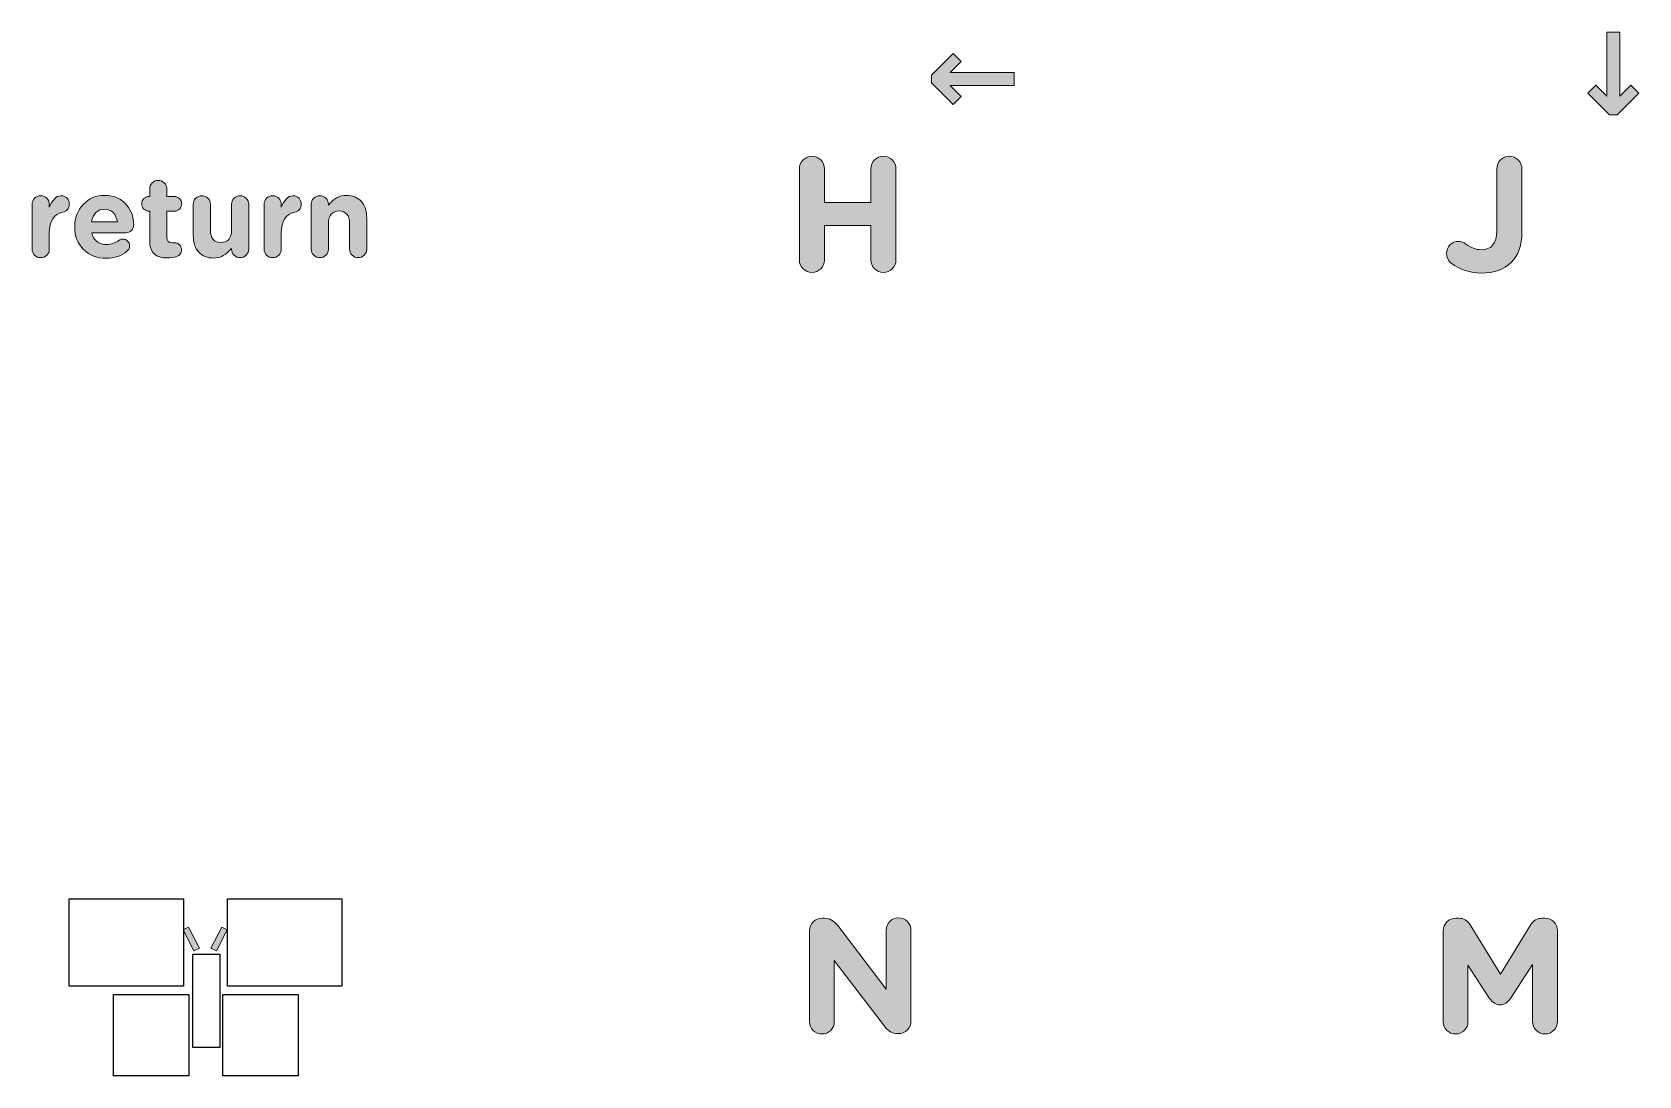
# Model space of a CAD drawing. Header units: inches. Extents: x 10 to 279, y -157 to -9.
# Drawn here: x 161.93 to 207.1, y -76.91 to -47.54 of the extents above; entities that cross this region are included whole.
import ezdxf

# ---------------------------------------------------------------- set-up
doc = ezdxf.new("R2010")
doc.units = ezdxf.units.IN
doc.header["$MEASUREMENT"] = 0
doc.layers.add('Layer 1', color=7, linetype='Continuous')
picture_1 = doc.add_image_def('image1.png', size_in_pixel=(9, 31))
picture_2 = doc.add_image_def('image2.png', size_in_pixel=(38, 29))
picture_3 = doc.add_image_def('image3.png', size_in_pixel=(25, 27))
picture_4 = doc.add_image_def('image4.png', size_in_pixel=(38, 29))
picture_5 = doc.add_image_def('image5.png', size_in_pixel=(25, 27))

# ---------------------------------------------------------------- blocks, each defined once
blk = doc.blocks.new('block 43')
at = {"layer": 'Layer 1'}
h = blk.add_hatch(color=7, dxfattribs=at)
h.dxf.hatch_style = 2
edge = h.paths.add_edge_path()
edge.add_spline(control_points=[(202.679, -54.321), (202.355, -54.321), (202.072, -54.228), (201.831, -54.041), (201.742, -53.974), (201.698, -53.884), (201.698, -53.771), (201.698, -53.676), (201.73, -53.596), (201.794, -53.53), (201.858, -53.464), (201.938, -53.432), (202.033, -53.432), (202.106, -53.432), (202.176, -53.456), (202.243, -53.505), (202.387, -53.612), (202.529, -53.665), (202.67, -53.665), (202.963, -53.665), (203.11, -53.488), (203.11, -53.134), (203.11, -53.134), (203.11, -51.391), (203.11, -51.391), (203.11, -51.293), (203.145, -51.21), (203.213, -51.141), (203.282, -51.072), (203.366, -51.038), (203.463, -51.038), (203.561, -51.038), (203.645, -51.072), (203.713, -51.141), (203.782, -51.21), (203.816, -51.293), (203.816, -51.391), (203.816, -51.391), (203.816, -53.166), (203.816, -53.166), (203.816, -53.536), (203.716, -53.821), (203.514, -54.023), (203.315, -54.222), (203.037, -54.321), (202.679, -54.321)], knot_values=[0, 0, 0, 0, 1, 1, 1, 2, 2, 2, 3, 3, 3, 4, 4, 4, 5, 5, 5, 6, 6, 6, 7, 7, 7, 8, 8, 8, 9, 9, 9, 10, 10, 10, 11, 11, 11, 12, 12, 12, 13, 13, 13, 14, 14, 14, 15, 15, 15, 15], degree=3, periodic=1)
at = {"layer": 'Layer 1', "lineweight": 0}
blk.add_open_spline([(202.679, -54.321), (202.355, -54.321), (202.072, -54.228), (201.831, -54.041), (201.742, -53.974), (201.698, -53.884), (201.698, -53.771), (201.698, -53.676), (201.73, -53.596), (201.794, -53.53), (201.858, -53.464), (201.938, -53.432), (202.033, -53.432), (202.106, -53.432), (202.176, -53.456), (202.243, -53.505), (202.387, -53.612), (202.529, -53.665), (202.67, -53.665), (202.963, -53.665), (203.11, -53.488), (203.11, -53.134), (203.11, -53.134), (203.11, -51.391), (203.11, -51.391), (203.11, -51.293), (203.145, -51.21), (203.213, -51.141), (203.282, -51.072), (203.366, -51.038), (203.463, -51.038), (203.561, -51.038), (203.645, -51.072), (203.713, -51.141), (203.782, -51.21), (203.816, -51.293), (203.816, -51.391), (203.816, -51.391), (203.816, -53.166), (203.816, -53.166), (203.816, -53.536), (203.716, -53.821), (203.514, -54.023), (203.315, -54.222), (203.037, -54.321), (202.679, -54.321)], degree=3, knots=[0, 0, 0, 0, 1, 1, 1, 2, 2, 2, 3, 3, 3, 4, 4, 4, 5, 5, 5, 6, 6, 6, 7, 7, 7, 8, 8, 8, 9, 9, 9, 10, 10, 10, 11, 11, 11, 12, 12, 12, 13, 13, 13, 14, 14, 14, 15, 15, 15, 15], dxfattribs=at)
blk = doc.blocks.new('block 44')
at = {"layer": 'Layer 1'}
h = blk.add_hatch(color=7, dxfattribs=at)
h.dxf.hatch_style = 2
edge = h.paths.add_edge_path()
edge.add_spline(control_points=[(183.501, -53.95), (183.501, -53.95), (183.501, -51.391), (183.501, -51.391), (183.501, -51.293), (183.535, -51.21), (183.604, -51.141), (183.673, -51.072), (183.756, -51.038), (183.854, -51.038), (183.952, -51.038), (184.035, -51.072), (184.104, -51.141), (184.173, -51.21), (184.207, -51.293), (184.207, -51.391), (184.207, -51.391), (184.207, -52.335), (184.207, -52.335), (184.207, -52.335), (185.509, -52.335), (185.509, -52.335), (185.509, -52.335), (185.509, -51.391), (185.509, -51.391), (185.509, -51.293), (185.544, -51.21), (185.613, -51.141), (185.681, -51.072), (185.765, -51.038), (185.863, -51.038), (185.96, -51.038), (186.044, -51.072), (186.112, -51.141), (186.181, -51.21), (186.216, -51.293), (186.216, -51.391), (186.216, -51.391), (186.216, -53.95), (186.216, -53.95), (186.216, -54.048), (186.181, -54.131), (186.112, -54.2), (186.044, -54.269), (185.96, -54.303), (185.863, -54.303), (185.765, -54.303), (185.681, -54.269), (185.613, -54.2), (185.544, -54.131), (185.509, -54.048), (185.509, -53.95), (185.509, -53.95), (185.509, -52.987), (185.509, -52.987), (185.509, -52.987), (184.207, -52.987), (184.207, -52.987), (184.207, -52.987), (184.207, -53.95), (184.207, -53.95), (184.207, -54.048), (184.173, -54.131), (184.104, -54.2), (184.035, -54.269), (183.952, -54.303), (183.854, -54.303), (183.756, -54.303), (183.673, -54.269), (183.604, -54.2), (183.535, -54.131), (183.501, -54.048), (183.501, -53.95)], knot_values=[0, 0, 0, 0, 1, 1, 1, 2, 2, 2, 3, 3, 3, 4, 4, 4, 5, 5, 5, 6, 6, 6, 7, 7, 7, 8, 8, 8, 9, 9, 9, 10, 10, 10, 11, 11, 11, 12, 12, 12, 13, 13, 13, 14, 14, 14, 15, 15, 15, 16, 16, 16, 17, 17, 17, 18, 18, 18, 19, 19, 19, 20, 20, 20, 21, 21, 21, 22, 22, 22, 23, 23, 23, 24, 24, 24, 24], degree=3, periodic=1)
at = {"layer": 'Layer 1', "lineweight": 0}
blk.add_open_spline([(183.501, -53.95), (183.501, -53.95), (183.501, -51.391), (183.501, -51.391), (183.501, -51.293), (183.535, -51.21), (183.604, -51.141), (183.673, -51.072), (183.756, -51.038), (183.854, -51.038), (183.952, -51.038), (184.035, -51.072), (184.104, -51.141), (184.173, -51.21), (184.207, -51.293), (184.207, -51.391), (184.207, -51.391), (184.207, -52.335), (184.207, -52.335), (184.207, -52.335), (185.509, -52.335), (185.509, -52.335), (185.509, -52.335), (185.509, -51.391), (185.509, -51.391), (185.509, -51.293), (185.544, -51.21), (185.613, -51.141), (185.681, -51.072), (185.765, -51.038), (185.863, -51.038), (185.96, -51.038), (186.044, -51.072), (186.112, -51.141), (186.181, -51.21), (186.216, -51.293), (186.216, -51.391), (186.216, -51.391), (186.216, -53.95), (186.216, -53.95), (186.216, -54.048), (186.181, -54.131), (186.112, -54.2), (186.044, -54.269), (185.96, -54.303), (185.863, -54.303), (185.765, -54.303), (185.681, -54.269), (185.613, -54.2), (185.544, -54.131), (185.509, -54.048), (185.509, -53.95), (185.509, -53.95), (185.509, -52.987), (185.509, -52.987), (185.509, -52.987), (184.207, -52.987), (184.207, -52.987), (184.207, -52.987), (184.207, -53.95), (184.207, -53.95), (184.207, -54.048), (184.173, -54.131), (184.104, -54.2), (184.035, -54.269), (183.952, -54.303), (183.854, -54.303), (183.756, -54.303), (183.673, -54.269), (183.604, -54.2), (183.535, -54.131), (183.501, -54.048), (183.501, -53.95)], degree=3, knots=[0, 0, 0, 0, 1, 1, 1, 2, 2, 2, 3, 3, 3, 4, 4, 4, 5, 5, 5, 6, 6, 6, 7, 7, 7, 8, 8, 8, 9, 9, 9, 10, 10, 10, 11, 11, 11, 12, 12, 12, 13, 13, 13, 14, 14, 14, 15, 15, 15, 16, 16, 16, 17, 17, 17, 18, 18, 18, 19, 19, 19, 20, 20, 20, 21, 21, 21, 22, 22, 22, 23, 23, 23, 24, 24, 24, 24], dxfattribs=at)
blk = doc.blocks.new('block 49')
at = {"layer": 'Layer 1'}
h = blk.add_hatch(color=7, dxfattribs=at)
h.dxf.hatch_style = 2
edge = h.paths.add_edge_path()
edge.add_spline(control_points=[(201.606, -75.388), (201.606, -75.388), (201.606, -72.829), (201.606, -72.829), (201.606, -72.731), (201.64, -72.648), (201.709, -72.579), (201.778, -72.51), (201.861, -72.476), (201.959, -72.476), (201.959, -72.476), (202.037, -72.476), (202.037, -72.476), (202.177, -72.476), (202.284, -72.537), (202.358, -72.659), (202.358, -72.659), (203.211, -74.049), (203.211, -74.049), (203.211, -74.049), (204.069, -72.655), (204.069, -72.655), (204.142, -72.535), (204.247, -72.476), (204.385, -72.476), (204.385, -72.476), (204.463, -72.476), (204.463, -72.476), (204.561, -72.476), (204.644, -72.51), (204.713, -72.579), (204.782, -72.648), (204.816, -72.731), (204.816, -72.829), (204.816, -72.829), (204.816, -75.379), (204.816, -75.379), (204.816, -75.477), (204.782, -75.56), (204.713, -75.629), (204.644, -75.698), (204.561, -75.732), (204.463, -75.732), (204.368, -75.732), (204.286, -75.698), (204.218, -75.629), (204.149, -75.56), (204.114, -75.477), (204.114, -75.379), (204.114, -75.379), (204.114, -73.778), (204.114, -73.778), (204.114, -73.778), (203.495, -74.732), (203.495, -74.732), (203.416, -74.851), (203.318, -74.911), (203.202, -74.911), (203.085, -74.911), (202.988, -74.851), (202.908, -74.732), (202.908, -74.732), (202.298, -73.792), (202.298, -73.792), (202.298, -73.792), (202.298, -75.388), (202.298, -75.388), (202.298, -75.483), (202.264, -75.564), (202.197, -75.631), (202.13, -75.698), (202.047, -75.732), (201.95, -75.732), (201.855, -75.732), (201.774, -75.698), (201.707, -75.631), (201.639, -75.564), (201.606, -75.483), (201.606, -75.388)], knot_values=[0, 0, 0, 0, 1, 1, 1, 2, 2, 2, 3, 3, 3, 4, 4, 4, 5, 5, 5, 6, 6, 6, 7, 7, 7, 8, 8, 8, 9, 9, 9, 10, 10, 10, 11, 11, 11, 12, 12, 12, 13, 13, 13, 14, 14, 14, 15, 15, 15, 16, 16, 16, 17, 17, 17, 18, 18, 18, 19, 19, 19, 20, 20, 20, 21, 21, 21, 22, 22, 22, 23, 23, 23, 24, 24, 24, 25, 25, 25, 26, 26, 26, 26], degree=3, periodic=1)
at = {"layer": 'Layer 1', "lineweight": 0}
blk.add_open_spline([(201.606, -75.388), (201.606, -75.388), (201.606, -72.829), (201.606, -72.829), (201.606, -72.731), (201.64, -72.648), (201.709, -72.579), (201.778, -72.51), (201.861, -72.476), (201.959, -72.476), (201.959, -72.476), (202.037, -72.476), (202.037, -72.476), (202.177, -72.476), (202.284, -72.537), (202.358, -72.659), (202.358, -72.659), (203.211, -74.049), (203.211, -74.049), (203.211, -74.049), (204.069, -72.655), (204.069, -72.655), (204.142, -72.535), (204.247, -72.476), (204.385, -72.476), (204.385, -72.476), (204.463, -72.476), (204.463, -72.476), (204.561, -72.476), (204.644, -72.51), (204.713, -72.579), (204.782, -72.648), (204.816, -72.731), (204.816, -72.829), (204.816, -72.829), (204.816, -75.379), (204.816, -75.379), (204.816, -75.477), (204.782, -75.56), (204.713, -75.629), (204.644, -75.698), (204.561, -75.732), (204.463, -75.732), (204.368, -75.732), (204.286, -75.698), (204.218, -75.629), (204.149, -75.56), (204.114, -75.477), (204.114, -75.379), (204.114, -75.379), (204.114, -73.778), (204.114, -73.778), (204.114, -73.778), (203.495, -74.732), (203.495, -74.732), (203.416, -74.851), (203.318, -74.911), (203.202, -74.911), (203.085, -74.911), (202.988, -74.851), (202.908, -74.732), (202.908, -74.732), (202.298, -73.792), (202.298, -73.792), (202.298, -73.792), (202.298, -75.388), (202.298, -75.388), (202.298, -75.483), (202.264, -75.564), (202.197, -75.631), (202.13, -75.698), (202.047, -75.732), (201.95, -75.732), (201.855, -75.732), (201.774, -75.698), (201.707, -75.631), (201.639, -75.564), (201.606, -75.483), (201.606, -75.388)], degree=3, knots=[0, 0, 0, 0, 1, 1, 1, 2, 2, 2, 3, 3, 3, 4, 4, 4, 5, 5, 5, 6, 6, 6, 7, 7, 7, 8, 8, 8, 9, 9, 9, 10, 10, 10, 11, 11, 11, 12, 12, 12, 13, 13, 13, 14, 14, 14, 15, 15, 15, 16, 16, 16, 17, 17, 17, 18, 18, 18, 19, 19, 19, 20, 20, 20, 21, 21, 21, 22, 22, 22, 23, 23, 23, 24, 24, 24, 25, 25, 25, 26, 26, 26, 26], dxfattribs=at)
blk = doc.blocks.new('block 50')
at = {"layer": 'Layer 1'}
h = blk.add_hatch(color=7, dxfattribs=at)
h.dxf.hatch_style = 2
edge = h.paths.add_edge_path()
edge.add_spline(control_points=[(183.784, -75.383), (183.784, -75.383), (183.784, -72.829), (183.784, -72.829), (183.784, -72.731), (183.819, -72.648), (183.887, -72.579), (183.956, -72.51), (184.04, -72.476), (184.137, -72.476), (184.137, -72.476), (184.211, -72.476), (184.211, -72.476), (184.348, -72.476), (184.471, -72.545), (184.578, -72.682), (184.578, -72.682), (185.94, -74.471), (185.94, -74.471), (185.94, -74.471), (185.94, -72.815), (185.94, -72.815), (185.94, -72.717), (185.973, -72.635), (186.041, -72.567), (186.108, -72.5), (186.191, -72.467), (186.288, -72.467), (186.386, -72.467), (186.469, -72.5), (186.536, -72.567), (186.603, -72.635), (186.637, -72.717), (186.637, -72.815), (186.637, -72.815), (186.637, -75.37), (186.637, -75.37), (186.637, -75.468), (186.603, -75.551), (186.534, -75.62), (186.465, -75.688), (186.382, -75.723), (186.284, -75.723), (186.284, -75.723), (186.261, -75.723), (186.261, -75.723), (186.123, -75.723), (186.001, -75.654), (185.894, -75.516), (185.894, -75.516), (184.481, -73.664), (184.481, -73.664), (184.481, -73.664), (184.481, -75.383), (184.481, -75.383), (184.481, -75.481), (184.448, -75.564), (184.381, -75.631), (184.313, -75.698), (184.231, -75.732), (184.133, -75.732), (184.035, -75.732), (183.952, -75.698), (183.885, -75.631), (183.818, -75.564), (183.784, -75.481), (183.784, -75.383)], knot_values=[0, 0, 0, 0, 1, 1, 1, 2, 2, 2, 3, 3, 3, 4, 4, 4, 5, 5, 5, 6, 6, 6, 7, 7, 7, 8, 8, 8, 9, 9, 9, 10, 10, 10, 11, 11, 11, 12, 12, 12, 13, 13, 13, 14, 14, 14, 15, 15, 15, 16, 16, 16, 17, 17, 17, 18, 18, 18, 19, 19, 19, 20, 20, 20, 21, 21, 21, 22, 22, 22, 22], degree=3, periodic=1)
at = {"layer": 'Layer 1', "lineweight": 0}
blk.add_open_spline([(183.784, -75.383), (183.784, -75.383), (183.784, -72.829), (183.784, -72.829), (183.784, -72.731), (183.819, -72.648), (183.887, -72.579), (183.956, -72.51), (184.04, -72.476), (184.137, -72.476), (184.137, -72.476), (184.211, -72.476), (184.211, -72.476), (184.348, -72.476), (184.471, -72.545), (184.578, -72.682), (184.578, -72.682), (185.94, -74.471), (185.94, -74.471), (185.94, -74.471), (185.94, -72.815), (185.94, -72.815), (185.94, -72.717), (185.973, -72.635), (186.041, -72.567), (186.108, -72.5), (186.191, -72.467), (186.288, -72.467), (186.386, -72.467), (186.469, -72.5), (186.536, -72.567), (186.603, -72.635), (186.637, -72.717), (186.637, -72.815), (186.637, -72.815), (186.637, -75.37), (186.637, -75.37), (186.637, -75.468), (186.603, -75.551), (186.534, -75.62), (186.465, -75.688), (186.382, -75.723), (186.284, -75.723), (186.284, -75.723), (186.261, -75.723), (186.261, -75.723), (186.123, -75.723), (186.001, -75.654), (185.894, -75.516), (185.894, -75.516), (184.481, -73.664), (184.481, -73.664), (184.481, -73.664), (184.481, -75.383), (184.481, -75.383), (184.481, -75.481), (184.448, -75.564), (184.381, -75.631), (184.313, -75.698), (184.231, -75.732), (184.133, -75.732), (184.035, -75.732), (183.952, -75.698), (183.885, -75.631), (183.818, -75.564), (183.784, -75.481), (183.784, -75.383)], degree=3, knots=[0, 0, 0, 0, 1, 1, 1, 2, 2, 2, 3, 3, 3, 4, 4, 4, 5, 5, 5, 6, 6, 6, 7, 7, 7, 8, 8, 8, 9, 9, 9, 10, 10, 10, 11, 11, 11, 12, 12, 12, 13, 13, 13, 14, 14, 14, 15, 15, 15, 16, 16, 16, 17, 17, 17, 18, 18, 18, 19, 19, 19, 20, 20, 20, 21, 21, 21, 22, 22, 22, 22], dxfattribs=at)
blk = doc.blocks.new('block 52')
at = {"layer": 'Layer 1'}
h = blk.add_hatch(color=7, dxfattribs=at)
h.dxf.hatch_style = 2
edge = h.paths.add_edge_path()
edge.add_spline(control_points=[(165.728, -53.898), (165.569, -53.898), (165.446, -53.86), (165.361, -53.782), (165.275, -53.705), (165.232, -53.573), (165.232, -53.387), (165.232, -53.387), (165.232, -52.581), (165.232, -52.581), (165.232, -52.581), (165.216, -52.581), (165.216, -52.581), (165.159, -52.581), (165.11, -52.561), (165.07, -52.52), (165.03, -52.48), (165.01, -52.431), (165.01, -52.374), (165.01, -52.317), (165.03, -52.268), (165.07, -52.228), (165.11, -52.188), (165.159, -52.168), (165.216, -52.168), (165.216, -52.168), (165.232, -52.168), (165.232, -52.168), (165.232, -52.168), (165.232, -51.955), (165.232, -51.955), (165.232, -51.89), (165.256, -51.833), (165.304, -51.785), (165.351, -51.738), (165.408, -51.714), (165.473, -51.714), (165.539, -51.714), (165.596, -51.738), (165.643, -51.785), (165.691, -51.833), (165.715, -51.89), (165.715, -51.955), (165.715, -51.955), (165.715, -52.168), (165.715, -52.168), (165.715, -52.168), (165.928, -52.168), (165.928, -52.168), (165.985, -52.168), (166.033, -52.188), (166.074, -52.228), (166.114, -52.268), (166.134, -52.317), (166.134, -52.374), (166.134, -52.431), (166.114, -52.48), (166.074, -52.52), (166.033, -52.561), (165.985, -52.581), (165.928, -52.581), (165.928, -52.581), (165.715, -52.581), (165.715, -52.581), (165.715, -52.581), (165.715, -53.308), (165.715, -53.308), (165.715, -53.418), (165.767, -53.473), (165.87, -53.473), (165.877, -53.473), (165.887, -53.472), (165.902, -53.471), (165.917, -53.47), (165.925, -53.47), (165.928, -53.47), (165.982, -53.47), (166.029, -53.489), (166.069, -53.529), (166.108, -53.568), (166.127, -53.615), (166.127, -53.67), (166.127, -53.712), (166.115, -53.75), (166.091, -53.782), (166.067, -53.815), (166.038, -53.838), (166.004, -53.851), (165.923, -53.882), (165.831, -53.898), (165.728, -53.898)], knot_values=[0, 0, 0, 0, 1, 1, 1, 2, 2, 2, 3, 3, 3, 4, 4, 4, 5, 5, 5, 6, 6, 6, 7, 7, 7, 8, 8, 8, 9, 9, 9, 10, 10, 10, 11, 11, 11, 12, 12, 12, 13, 13, 13, 14, 14, 14, 15, 15, 15, 16, 16, 16, 17, 17, 17, 18, 18, 18, 19, 19, 19, 20, 20, 20, 21, 21, 21, 22, 22, 22, 23, 23, 23, 24, 24, 24, 25, 25, 25, 26, 26, 26, 27, 27, 27, 28, 28, 28, 29, 29, 29, 30, 30, 30, 30], degree=3, periodic=1)
h = blk.add_hatch(color=7, dxfattribs=at)
h.dxf.hatch_style = 2
edge = h.paths.add_edge_path()
edge.add_spline(control_points=[(161.927, -53.648), (161.927, -53.648), (161.927, -52.39), (161.927, -52.39), (161.927, -52.323), (161.95, -52.265), (161.997, -52.219), (162.043, -52.172), (162.101, -52.149), (162.168, -52.149), (162.236, -52.149), (162.293, -52.172), (162.34, -52.219), (162.386, -52.265), (162.41, -52.323), (162.41, -52.39), (162.41, -52.39), (162.41, -52.466), (162.41, -52.466), (162.448, -52.375), (162.495, -52.3), (162.552, -52.239), (162.61, -52.179), (162.671, -52.149), (162.737, -52.149), (162.811, -52.149), (162.868, -52.171), (162.91, -52.214), (162.951, -52.257), (162.972, -52.314), (162.972, -52.384), (162.972, -52.445), (162.955, -52.495), (162.921, -52.533), (162.887, -52.571), (162.843, -52.597), (162.791, -52.609), (162.537, -52.669), (162.41, -52.864), (162.41, -53.197), (162.41, -53.197), (162.41, -53.648), (162.41, -53.648), (162.41, -53.715), (162.386, -53.772), (162.34, -53.819), (162.293, -53.866), (162.236, -53.889), (162.168, -53.889), (162.101, -53.889), (162.043, -53.866), (161.997, -53.819), (161.95, -53.772), (161.927, -53.715), (161.927, -53.648)], knot_values=[0, 0, 0, 0, 1, 1, 1, 2, 2, 2, 3, 3, 3, 4, 4, 4, 5, 5, 5, 6, 6, 6, 7, 7, 7, 8, 8, 8, 9, 9, 9, 10, 10, 10, 11, 11, 11, 12, 12, 12, 13, 13, 13, 14, 14, 14, 15, 15, 15, 16, 16, 16, 17, 17, 17, 18, 18, 18, 18], degree=3, periodic=1)
h = blk.add_hatch(color=7, dxfattribs=at)
h.dxf.hatch_style = 2
edge = h.paths.add_edge_path()
edge.add_spline(control_points=[(164.603, -53.701), (164.443, -53.839), (164.246, -53.908), (164.013, -53.908), (163.755, -53.908), (163.542, -53.826), (163.375, -53.662), (163.207, -53.498), (163.124, -53.287), (163.124, -53.028), (163.124, -53.028), (163.124, -53.022), (163.124, -53.022), (163.124, -52.774), (163.203, -52.565), (163.362, -52.393), (163.521, -52.222), (163.722, -52.136), (163.965, -52.136), (164.101, -52.136), (164.223, -52.162), (164.332, -52.214), (164.441, -52.266), (164.527, -52.333), (164.591, -52.416), (164.654, -52.498), (164.702, -52.585), (164.735, -52.678), (164.768, -52.77), (164.784, -52.862), (164.784, -52.955), (164.784, -53.023), (164.763, -53.079), (164.719, -53.122), (164.676, -53.165), (164.623, -53.187), (164.559, -53.187), (164.559, -53.187), (163.603, -53.187), (163.603, -53.187), (163.627, -53.295), (163.674, -53.378), (163.746, -53.435), (163.818, -53.492), (163.909, -53.52), (164.019, -53.52), (164.144, -53.52), (164.258, -53.482), (164.362, -53.406), (164.396, -53.381), (164.435, -53.368), (164.48, -53.368), (164.533, -53.368), (164.577, -53.386), (164.613, -53.422), (164.649, -53.458), (164.667, -53.504), (164.667, -53.559), (164.667, -53.616), (164.646, -53.663), (164.603, -53.701)], knot_values=[0, 0, 0, 0, 1, 1, 1, 2, 2, 2, 3, 3, 3, 4, 4, 4, 5, 5, 5, 6, 6, 6, 7, 7, 7, 8, 8, 8, 9, 9, 9, 10, 10, 10, 11, 11, 11, 12, 12, 12, 13, 13, 13, 14, 14, 14, 15, 15, 15, 16, 16, 16, 17, 17, 17, 18, 18, 18, 19, 19, 19, 20, 20, 20, 20], degree=3, periodic=1)
edge = h.paths.add_edge_path()
edge.add_spline(control_points=[(163.597, -52.885), (163.597, -52.885), (164.324, -52.885), (164.324, -52.885), (164.309, -52.775), (164.271, -52.688), (164.208, -52.622), (164.146, -52.556), (164.065, -52.524), (163.965, -52.524), (163.868, -52.524), (163.787, -52.556), (163.722, -52.62), (163.658, -52.685), (163.616, -52.773), (163.597, -52.885)], knot_values=[0, 0, 0, 0, 1, 1, 1, 2, 2, 2, 3, 3, 3, 4, 4, 4, 5, 5, 5, 5], degree=3, periodic=1)
h = blk.add_hatch(color=7, dxfattribs=at)
h.dxf.hatch_style = 2
edge = h.paths.add_edge_path()
edge.add_spline(control_points=[(168.017, -52.39), (168.017, -52.39), (168.017, -53.648), (168.017, -53.648), (168.017, -53.715), (167.993, -53.772), (167.945, -53.819), (167.898, -53.866), (167.841, -53.889), (167.775, -53.889), (167.71, -53.889), (167.653, -53.866), (167.605, -53.819), (167.558, -53.772), (167.534, -53.715), (167.534, -53.648), (167.534, -53.648), (167.534, -53.628), (167.534, -53.628), (167.392, -53.81), (167.226, -53.901), (167.035, -53.901), (166.853, -53.901), (166.712, -53.845), (166.61, -53.733), (166.509, -53.621), (166.458, -53.467), (166.458, -53.27), (166.458, -53.27), (166.458, -52.39), (166.458, -52.39), (166.458, -52.323), (166.481, -52.265), (166.527, -52.219), (166.574, -52.172), (166.631, -52.149), (166.699, -52.149), (166.767, -52.149), (166.824, -52.172), (166.87, -52.219), (166.917, -52.265), (166.94, -52.323), (166.94, -52.39), (166.94, -52.39), (166.94, -53.117), (166.94, -53.117), (166.94, -53.229), (166.966, -53.315), (167.017, -53.375), (167.067, -53.434), (167.139, -53.463), (167.232, -53.463), (167.326, -53.463), (167.399, -53.434), (167.453, -53.375), (167.507, -53.315), (167.534, -53.229), (167.534, -53.117), (167.534, -53.117), (167.534, -52.39), (167.534, -52.39), (167.534, -52.323), (167.558, -52.265), (167.605, -52.219), (167.653, -52.172), (167.71, -52.149), (167.775, -52.149), (167.841, -52.149), (167.898, -52.172), (167.945, -52.219), (167.993, -52.265), (168.017, -52.323), (168.017, -52.39)], knot_values=[0, 0, 0, 0, 1, 1, 1, 2, 2, 2, 3, 3, 3, 4, 4, 4, 5, 5, 5, 6, 6, 6, 7, 7, 7, 8, 8, 8, 9, 9, 9, 10, 10, 10, 11, 11, 11, 12, 12, 12, 13, 13, 13, 14, 14, 14, 15, 15, 15, 16, 16, 16, 17, 17, 17, 18, 18, 18, 19, 19, 19, 20, 20, 20, 21, 21, 21, 22, 22, 22, 23, 23, 23, 24, 24, 24, 24], degree=3, periodic=1)
h = blk.add_hatch(color=7, dxfattribs=at)
h.dxf.hatch_style = 2
edge = h.paths.add_edge_path()
edge.add_spline(control_points=[(168.448, -53.648), (168.448, -53.648), (168.448, -52.39), (168.448, -52.39), (168.448, -52.323), (168.472, -52.265), (168.518, -52.219), (168.565, -52.172), (168.622, -52.149), (168.69, -52.149), (168.757, -52.149), (168.815, -52.172), (168.861, -52.219), (168.908, -52.265), (168.931, -52.323), (168.931, -52.39), (168.931, -52.39), (168.931, -52.466), (168.931, -52.466), (168.969, -52.375), (169.017, -52.3), (169.074, -52.239), (169.131, -52.179), (169.192, -52.149), (169.258, -52.149), (169.332, -52.149), (169.39, -52.171), (169.431, -52.214), (169.472, -52.257), (169.493, -52.314), (169.493, -52.384), (169.493, -52.445), (169.476, -52.495), (169.442, -52.533), (169.408, -52.571), (169.365, -52.597), (169.312, -52.609), (169.058, -52.669), (168.931, -52.864), (168.931, -53.197), (168.931, -53.197), (168.931, -53.648), (168.931, -53.648), (168.931, -53.715), (168.908, -53.772), (168.861, -53.819), (168.815, -53.866), (168.757, -53.889), (168.69, -53.889), (168.622, -53.889), (168.565, -53.866), (168.518, -53.819), (168.472, -53.772), (168.448, -53.715), (168.448, -53.648)], knot_values=[0, 0, 0, 0, 1, 1, 1, 2, 2, 2, 3, 3, 3, 4, 4, 4, 5, 5, 5, 6, 6, 6, 7, 7, 7, 8, 8, 8, 9, 9, 9, 10, 10, 10, 11, 11, 11, 12, 12, 12, 13, 13, 13, 14, 14, 14, 15, 15, 15, 16, 16, 16, 17, 17, 17, 18, 18, 18, 18], degree=3, periodic=1)
h = blk.add_hatch(color=7, dxfattribs=at)
h.dxf.hatch_style = 2
edge = h.paths.add_edge_path()
edge.add_spline(control_points=[(169.775, -53.648), (169.775, -53.648), (169.775, -52.39), (169.775, -52.39), (169.775, -52.323), (169.799, -52.265), (169.845, -52.219), (169.892, -52.172), (169.949, -52.149), (170.017, -52.149), (170.084, -52.149), (170.142, -52.172), (170.188, -52.219), (170.235, -52.265), (170.258, -52.323), (170.258, -52.39), (170.258, -52.39), (170.258, -52.409), (170.258, -52.409), (170.4, -52.227), (170.566, -52.136), (170.757, -52.136), (170.939, -52.136), (171.08, -52.192), (171.182, -52.304), (171.284, -52.417), (171.334, -52.571), (171.334, -52.768), (171.334, -52.768), (171.334, -53.648), (171.334, -53.648), (171.334, -53.715), (171.31, -53.772), (171.263, -53.819), (171.215, -53.866), (171.159, -53.889), (171.093, -53.889), (171.027, -53.889), (170.971, -53.866), (170.923, -53.819), (170.876, -53.772), (170.852, -53.715), (170.852, -53.648), (170.852, -53.648), (170.852, -52.92), (170.852, -52.92), (170.852, -52.808), (170.826, -52.723), (170.775, -52.663), (170.725, -52.604), (170.653, -52.574), (170.56, -52.574), (170.466, -52.574), (170.393, -52.604), (170.339, -52.663), (170.285, -52.723), (170.258, -52.808), (170.258, -52.92), (170.258, -52.92), (170.258, -53.648), (170.258, -53.648), (170.258, -53.715), (170.235, -53.772), (170.188, -53.819), (170.142, -53.866), (170.084, -53.889), (170.017, -53.889), (169.949, -53.889), (169.892, -53.866), (169.845, -53.819), (169.799, -53.772), (169.775, -53.715), (169.775, -53.648)], knot_values=[0, 0, 0, 0, 1, 1, 1, 2, 2, 2, 3, 3, 3, 4, 4, 4, 5, 5, 5, 6, 6, 6, 7, 7, 7, 8, 8, 8, 9, 9, 9, 10, 10, 10, 11, 11, 11, 12, 12, 12, 13, 13, 13, 14, 14, 14, 15, 15, 15, 16, 16, 16, 17, 17, 17, 18, 18, 18, 19, 19, 19, 20, 20, 20, 21, 21, 21, 22, 22, 22, 23, 23, 23, 24, 24, 24, 24], degree=3, periodic=1)
at = {"layer": 'Layer 1', "lineweight": 0}
for points, knots in [([(165.728, -53.898), (165.569, -53.898), (165.446, -53.86), (165.361, -53.782), (165.275, -53.705), (165.232, -53.573), (165.232, -53.387), (165.232, -53.387), (165.232, -52.581), (165.232, -52.581), (165.232, -52.581), (165.216, -52.581), (165.216, -52.581), (165.159, -52.581), (165.11, -52.561), (165.07, -52.52), (165.03, -52.48), (165.01, -52.431), (165.01, -52.374), (165.01, -52.317), (165.03, -52.268), (165.07, -52.228), (165.11, -52.188), (165.159, -52.168), (165.216, -52.168), (165.216, -52.168), (165.232, -52.168), (165.232, -52.168), (165.232, -52.168), (165.232, -51.955), (165.232, -51.955), (165.232, -51.89), (165.256, -51.833), (165.304, -51.785), (165.351, -51.738), (165.408, -51.714), (165.473, -51.714), (165.539, -51.714), (165.596, -51.738), (165.643, -51.785), (165.691, -51.833), (165.715, -51.89), (165.715, -51.955), (165.715, -51.955), (165.715, -52.168), (165.715, -52.168), (165.715, -52.168), (165.928, -52.168), (165.928, -52.168), (165.985, -52.168), (166.033, -52.188), (166.074, -52.228), (166.114, -52.268), (166.134, -52.317), (166.134, -52.374), (166.134, -52.431), (166.114, -52.48), (166.074, -52.52), (166.033, -52.561), (165.985, -52.581), (165.928, -52.581), (165.928, -52.581), (165.715, -52.581), (165.715, -52.581), (165.715, -52.581), (165.715, -53.308), (165.715, -53.308), (165.715, -53.418), (165.767, -53.473), (165.87, -53.473), (165.877, -53.473), (165.887, -53.472), (165.902, -53.471), (165.917, -53.47), (165.925, -53.47), (165.928, -53.47), (165.982, -53.47), (166.029, -53.489), (166.069, -53.529), (166.108, -53.568), (166.127, -53.615), (166.127, -53.67), (166.127, -53.712), (166.115, -53.75), (166.091, -53.782), (166.067, -53.815), (166.038, -53.838), (166.004, -53.851), (165.923, -53.882), (165.831, -53.898), (165.728, -53.898)], [0, 0, 0, 0, 1, 1, 1, 2, 2, 2, 3, 3, 3, 4, 4, 4, 5, 5, 5, 6, 6, 6, 7, 7, 7, 8, 8, 8, 9, 9, 9, 10, 10, 10, 11, 11, 11, 12, 12, 12, 13, 13, 13, 14, 14, 14, 15, 15, 15, 16, 16, 16, 17, 17, 17, 18, 18, 18, 19, 19, 19, 20, 20, 20, 21, 21, 21, 22, 22, 22, 23, 23, 23, 24, 24, 24, 25, 25, 25, 26, 26, 26, 27, 27, 27, 28, 28, 28, 29, 29, 29, 30, 30, 30, 30]), ([(161.927, -53.648), (161.927, -53.648), (161.927, -52.39), (161.927, -52.39), (161.927, -52.323), (161.95, -52.265), (161.997, -52.219), (162.043, -52.172), (162.101, -52.149), (162.168, -52.149), (162.236, -52.149), (162.293, -52.172), (162.34, -52.219), (162.386, -52.265), (162.41, -52.323), (162.41, -52.39), (162.41, -52.39), (162.41, -52.466), (162.41, -52.466), (162.448, -52.375), (162.495, -52.3), (162.552, -52.239), (162.61, -52.179), (162.671, -52.149), (162.737, -52.149), (162.811, -52.149), (162.868, -52.171), (162.91, -52.214), (162.951, -52.257), (162.972, -52.314), (162.972, -52.384), (162.972, -52.445), (162.955, -52.495), (162.921, -52.533), (162.887, -52.571), (162.843, -52.597), (162.791, -52.609), (162.537, -52.669), (162.41, -52.864), (162.41, -53.197), (162.41, -53.197), (162.41, -53.648), (162.41, -53.648), (162.41, -53.715), (162.386, -53.772), (162.34, -53.819), (162.293, -53.866), (162.236, -53.889), (162.168, -53.889), (162.101, -53.889), (162.043, -53.866), (161.997, -53.819), (161.95, -53.772), (161.927, -53.715), (161.927, -53.648)], [0, 0, 0, 0, 1, 1, 1, 2, 2, 2, 3, 3, 3, 4, 4, 4, 5, 5, 5, 6, 6, 6, 7, 7, 7, 8, 8, 8, 9, 9, 9, 10, 10, 10, 11, 11, 11, 12, 12, 12, 13, 13, 13, 14, 14, 14, 15, 15, 15, 16, 16, 16, 17, 17, 17, 18, 18, 18, 18]), ([(164.603, -53.701), (164.443, -53.839), (164.246, -53.908), (164.013, -53.908), (163.755, -53.908), (163.542, -53.826), (163.375, -53.662), (163.207, -53.498), (163.124, -53.287), (163.124, -53.028), (163.124, -53.028), (163.124, -53.022), (163.124, -53.022), (163.124, -52.774), (163.203, -52.565), (163.362, -52.393), (163.521, -52.222), (163.722, -52.136), (163.965, -52.136), (164.101, -52.136), (164.223, -52.162), (164.332, -52.214), (164.441, -52.266), (164.527, -52.333), (164.591, -52.416), (164.654, -52.498), (164.702, -52.585), (164.735, -52.678), (164.768, -52.77), (164.784, -52.862), (164.784, -52.955), (164.784, -53.023), (164.763, -53.079), (164.719, -53.122), (164.676, -53.165), (164.623, -53.187), (164.559, -53.187), (164.559, -53.187), (163.603, -53.187), (163.603, -53.187), (163.627, -53.295), (163.674, -53.378), (163.746, -53.435), (163.818, -53.492), (163.909, -53.52), (164.019, -53.52), (164.144, -53.52), (164.258, -53.482), (164.362, -53.406), (164.396, -53.381), (164.435, -53.368), (164.48, -53.368), (164.533, -53.368), (164.577, -53.386), (164.613, -53.422), (164.649, -53.458), (164.667, -53.504), (164.667, -53.559), (164.667, -53.616), (164.646, -53.663), (164.603, -53.701)], [0, 0, 0, 0, 1, 1, 1, 2, 2, 2, 3, 3, 3, 4, 4, 4, 5, 5, 5, 6, 6, 6, 7, 7, 7, 8, 8, 8, 9, 9, 9, 10, 10, 10, 11, 11, 11, 12, 12, 12, 13, 13, 13, 14, 14, 14, 15, 15, 15, 16, 16, 16, 17, 17, 17, 18, 18, 18, 19, 19, 19, 20, 20, 20, 20]), ([(168.017, -52.39), (168.017, -52.39), (168.017, -53.648), (168.017, -53.648), (168.017, -53.715), (167.993, -53.772), (167.945, -53.819), (167.898, -53.866), (167.841, -53.889), (167.775, -53.889), (167.71, -53.889), (167.653, -53.866), (167.605, -53.819), (167.558, -53.772), (167.534, -53.715), (167.534, -53.648), (167.534, -53.648), (167.534, -53.628), (167.534, -53.628), (167.392, -53.81), (167.226, -53.901), (167.035, -53.901), (166.853, -53.901), (166.712, -53.845), (166.61, -53.733), (166.509, -53.621), (166.458, -53.467), (166.458, -53.27), (166.458, -53.27), (166.458, -52.39), (166.458, -52.39), (166.458, -52.323), (166.481, -52.265), (166.527, -52.219), (166.574, -52.172), (166.631, -52.149), (166.699, -52.149), (166.767, -52.149), (166.824, -52.172), (166.87, -52.219), (166.917, -52.265), (166.94, -52.323), (166.94, -52.39), (166.94, -52.39), (166.94, -53.117), (166.94, -53.117), (166.94, -53.229), (166.966, -53.315), (167.017, -53.375), (167.067, -53.434), (167.139, -53.463), (167.232, -53.463), (167.326, -53.463), (167.399, -53.434), (167.453, -53.375), (167.507, -53.315), (167.534, -53.229), (167.534, -53.117), (167.534, -53.117), (167.534, -52.39), (167.534, -52.39), (167.534, -52.323), (167.558, -52.265), (167.605, -52.219), (167.653, -52.172), (167.71, -52.149), (167.775, -52.149), (167.841, -52.149), (167.898, -52.172), (167.945, -52.219), (167.993, -52.265), (168.017, -52.323), (168.017, -52.39)], [0, 0, 0, 0, 1, 1, 1, 2, 2, 2, 3, 3, 3, 4, 4, 4, 5, 5, 5, 6, 6, 6, 7, 7, 7, 8, 8, 8, 9, 9, 9, 10, 10, 10, 11, 11, 11, 12, 12, 12, 13, 13, 13, 14, 14, 14, 15, 15, 15, 16, 16, 16, 17, 17, 17, 18, 18, 18, 19, 19, 19, 20, 20, 20, 21, 21, 21, 22, 22, 22, 23, 23, 23, 24, 24, 24, 24]), ([(168.448, -53.648), (168.448, -53.648), (168.448, -52.39), (168.448, -52.39), (168.448, -52.323), (168.472, -52.265), (168.518, -52.219), (168.565, -52.172), (168.622, -52.149), (168.69, -52.149), (168.757, -52.149), (168.815, -52.172), (168.861, -52.219), (168.908, -52.265), (168.931, -52.323), (168.931, -52.39), (168.931, -52.39), (168.931, -52.466), (168.931, -52.466), (168.969, -52.375), (169.017, -52.3), (169.074, -52.239), (169.131, -52.179), (169.192, -52.149), (169.258, -52.149), (169.332, -52.149), (169.39, -52.171), (169.431, -52.214), (169.472, -52.257), (169.493, -52.314), (169.493, -52.384), (169.493, -52.445), (169.476, -52.495), (169.442, -52.533), (169.408, -52.571), (169.365, -52.597), (169.312, -52.609), (169.058, -52.669), (168.931, -52.864), (168.931, -53.197), (168.931, -53.197), (168.931, -53.648), (168.931, -53.648), (168.931, -53.715), (168.908, -53.772), (168.861, -53.819), (168.815, -53.866), (168.757, -53.889), (168.69, -53.889), (168.622, -53.889), (168.565, -53.866), (168.518, -53.819), (168.472, -53.772), (168.448, -53.715), (168.448, -53.648)], [0, 0, 0, 0, 1, 1, 1, 2, 2, 2, 3, 3, 3, 4, 4, 4, 5, 5, 5, 6, 6, 6, 7, 7, 7, 8, 8, 8, 9, 9, 9, 10, 10, 10, 11, 11, 11, 12, 12, 12, 13, 13, 13, 14, 14, 14, 15, 15, 15, 16, 16, 16, 17, 17, 17, 18, 18, 18, 18]), ([(169.775, -53.648), (169.775, -53.648), (169.775, -52.39), (169.775, -52.39), (169.775, -52.323), (169.799, -52.265), (169.845, -52.219), (169.892, -52.172), (169.949, -52.149), (170.017, -52.149), (170.084, -52.149), (170.142, -52.172), (170.188, -52.219), (170.235, -52.265), (170.258, -52.323), (170.258, -52.39), (170.258, -52.39), (170.258, -52.409), (170.258, -52.409), (170.4, -52.227), (170.566, -52.136), (170.757, -52.136), (170.939, -52.136), (171.08, -52.192), (171.182, -52.304), (171.284, -52.417), (171.334, -52.571), (171.334, -52.768), (171.334, -52.768), (171.334, -53.648), (171.334, -53.648), (171.334, -53.715), (171.31, -53.772), (171.263, -53.819), (171.215, -53.866), (171.159, -53.889), (171.093, -53.889), (171.027, -53.889), (170.971, -53.866), (170.923, -53.819), (170.876, -53.772), (170.852, -53.715), (170.852, -53.648), (170.852, -53.648), (170.852, -52.92), (170.852, -52.92), (170.852, -52.808), (170.826, -52.723), (170.775, -52.663), (170.725, -52.604), (170.653, -52.574), (170.56, -52.574), (170.466, -52.574), (170.393, -52.604), (170.339, -52.663), (170.285, -52.723), (170.258, -52.808), (170.258, -52.92), (170.258, -52.92), (170.258, -53.648), (170.258, -53.648), (170.258, -53.715), (170.235, -53.772), (170.188, -53.819), (170.142, -53.866), (170.084, -53.889), (170.017, -53.889), (169.949, -53.889), (169.892, -53.866), (169.845, -53.819), (169.799, -53.772), (169.775, -53.715), (169.775, -53.648)], [0, 0, 0, 0, 1, 1, 1, 2, 2, 2, 3, 3, 3, 4, 4, 4, 5, 5, 5, 6, 6, 6, 7, 7, 7, 8, 8, 8, 9, 9, 9, 10, 10, 10, 11, 11, 11, 12, 12, 12, 13, 13, 13, 14, 14, 14, 15, 15, 15, 16, 16, 16, 17, 17, 17, 18, 18, 18, 19, 19, 19, 20, 20, 20, 21, 21, 21, 22, 22, 22, 23, 23, 23, 24, 24, 24, 24]), ([(163.597, -52.885), (163.597, -52.885), (164.324, -52.885), (164.324, -52.885), (164.309, -52.775), (164.271, -52.688), (164.208, -52.622), (164.146, -52.556), (164.065, -52.524), (163.965, -52.524), (163.868, -52.524), (163.787, -52.556), (163.722, -52.62), (163.658, -52.685), (163.616, -52.773), (163.597, -52.885)], [0, 0, 0, 0, 1, 1, 1, 2, 2, 2, 3, 3, 3, 4, 4, 4, 5, 5, 5, 5])]:
    blk.add_open_spline(points, degree=3, knots=knots, dxfattribs=at)
blk = doc.blocks.new('block 59')
at = {"layer": 'Layer 1'}
image = blk.add_image(picture_1, insert=(166.444, -76.115), size_in_units=(0.762, 2.625), dxfattribs=at)
blk = doc.blocks.new('block 60')
at = {"layer": 'Layer 1'}
image = blk.add_image(picture_2, insert=(162.969, -74.382), size_in_units=(3.217, 2.455), dxfattribs=at)
blk = doc.blocks.new('block 61')
at = {"layer": 'Layer 1'}
image = blk.add_image(picture_3, insert=(164.219, -76.911), size_in_units=(2.117, 2.286), dxfattribs=at)
blk = doc.blocks.new('block 62')
at = {"layer": 'Layer 1'}
image = blk.add_image(picture_4, insert=(167.42, -74.382), size_in_units=(3.217, 2.455), dxfattribs=at)
blk = doc.blocks.new('block 63')
at = {"layer": 'Layer 1'}
image = blk.add_image(picture_5, insert=(167.286, -76.911), size_in_units=(2.117, 2.286), dxfattribs=at)
blk = doc.blocks.new('block 58')
at = {"layer": 'Layer 1'}
h = blk.add_hatch(color=7, dxfattribs=at)
h.dxf.hatch_style = 2
h.paths.add_polyline_path([(166.629, -73.313), (166.323, -72.723), (166.17, -72.803), (166.477, -73.392)])
h = blk.add_hatch(color=7, dxfattribs=at)
h.dxf.hatch_style = 2
h.paths.add_polyline_path([(167.414, -72.803), (167.262, -72.723), (166.955, -73.313), (167.107, -73.392)])
at = {"layer": 'Layer 1', "lineweight": 0}
for points in [[(166.629, -73.313), (166.323, -72.723), (166.17, -72.803), (166.477, -73.392), (166.629, -73.313), (166.629, -73.313)], [(167.414, -72.803), (167.262, -72.723), (166.955, -73.313), (167.107, -73.392), (167.414, -72.803), (167.414, -72.803)]]:
    blk.add_lwpolyline(points, dxfattribs=at)
at = {"layer": 'Layer 1'}
for name in ['block 60', 'block 62', 'block 59', 'block 61', 'block 63']:
    blk.add_blockref(name, (0, 0), dxfattribs=at)
blk = doc.blocks.new('block 70')
at = {"layer": 'Layer 1'}
h = blk.add_hatch(color=7, dxfattribs=at)
h.dxf.hatch_style = 2
h.paths.add_polyline_path([(206.496, -49.868), (206.279, -49.868), (205.669, -49.259), (205.894, -49.034), (206.201, -49.342), (206.201, -47.543), (206.573, -47.543), (206.573, -49.342), (206.88, -49.034), (207.105, -49.259)])
at = {"layer": 'Layer 1', "lineweight": 0}
blk.add_lwpolyline([(206.496, -49.868), (206.279, -49.868), (205.669, -49.259), (205.894, -49.034), (206.201, -49.342), (206.201, -47.543), (206.573, -47.543), (206.573, -49.342), (206.88, -49.034), (207.105, -49.259), (206.496, -49.868)], dxfattribs=at)
blk = doc.blocks.new('block 71')
at = {"layer": 'Layer 1'}
h = blk.add_hatch(color=7, dxfattribs=at)
h.dxf.hatch_style = 2
h.paths.add_polyline_path([(187.211, -48.971), (187.211, -48.754), (187.82, -48.145), (188.045, -48.369), (187.738, -48.676), (189.535, -48.676), (189.535, -49.049), (187.738, -49.049), (188.045, -49.355), (187.82, -49.58)])
at = {"layer": 'Layer 1', "lineweight": 0}
blk.add_lwpolyline([(187.211, -48.971), (187.211, -48.754), (187.82, -48.145), (188.045, -48.369), (187.738, -48.676), (189.535, -48.676), (189.535, -49.049), (187.738, -49.049), (188.045, -49.355), (187.82, -49.58), (187.211, -48.971)], dxfattribs=at)
blk = doc.blocks.new('block 66')
at = {"layer": 'Layer 1'}
for name in ['block 70', 'block 71']:
    blk.add_blockref(name, (0, 0), dxfattribs=at)

msp = doc.modelspace()

# ---------------------------------------------------------------- block references
at = {"layer": 'Layer 1'}
for name in ['block 66', 'block 44', 'block 43', 'block 52', 'block 58', 'block 50', 'block 49']:
    msp.add_blockref(name, (0, 0), dxfattribs=at)

doc.saveas('drawing.dxf')
